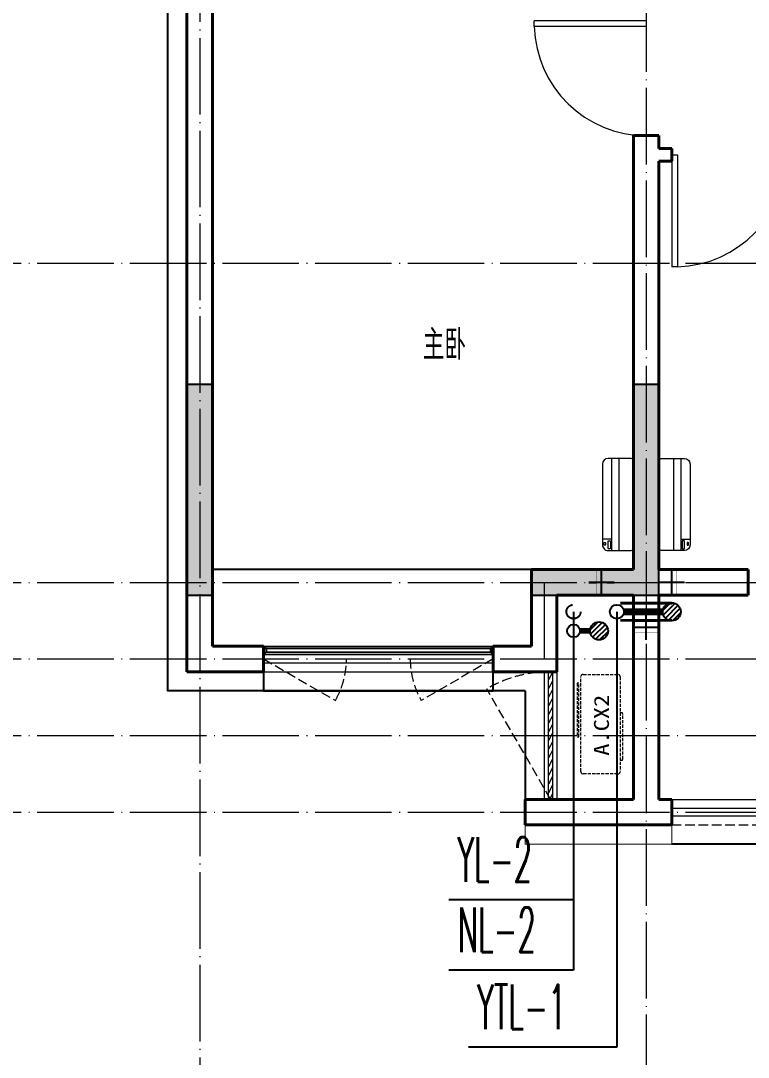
# Model space of a CAD drawing. Extents: x 27938 to 650306, y -92720 to 1524912.
# Drawn here: x 270713 to 276417, y 362403 to 370524 of the extents above; entities that cross this region are included whole.
import ezdxf

# ---------------------------------------------------------------- set-up
doc = ezdxf.new("R2010")
doc.units = 0
doc.header["$LTSCALE"] = 1000
doc.header["$MEASUREMENT"] = 0
doc.linetypes.add('DASH', pattern=[0.35, 0.25, -0.1])
doc.linetypes.add('DOTE', pattern=[2.42, 2, -0.2, 0.02, -0.2])
for name, color, linetype in [('3-栏杆1', 135, 'Continuous'), ('3.5方案汇报，与郭总、侯月琴确定户型_t8$0$2020.03.04 -1安徽标准化洋房户型(UA）_t8_t8$0$看线', 154, 'Continuous'), ('COLUMN', 9, 'Continuous'), ('DIM_凝结', 3, 'Continuous'), ('DIM_阳台', 132, 'Continuous'), ('DIM_雨水', 3, 'Continuous'), ('EQUIP_地漏', 7, 'Continuous'), ('PIPE-凝结', 150, 'N'), ('PIPE-阳台', 132, 'YT'), ('PUB_TEXT', 4, 'Continuous'), ('VALVE_不分区给水', 7, 'Continuous'), ('VPIPE-凝结', 150, 'Continuous'), ('VPIPE-阳台', 132, 'YT'), ('VPIPE-雨水', 4, 'DASH'), ('机电标识类', 1, 'Continuous'), ('看线', 251, 'Continuous')]:
    doc.layers.add(name, color=color, linetype=linetype)
for name, color, linetype, lineweight in [('DOTE', 19, 'DOTE', 9), ('PUB_HATCH', 8, 'Continuous', 9), ('WALL', 9, 'Continuous', 40), ('WINDOW', 8, 'Continuous', 15), ('平面-栏杆', 135, 'Continuous', 15), ('平面-看线', 45, 'Continuous', 15), ('平面-空调室内机', 176, 'Continuous', 9), ('平面-空调预留孔', 173, 'Continuous', 15), ('空调', 76, 'Continuous', 13)]:
    doc.layers.add(name, color=color, linetype=linetype, lineweight=lineweight)
doc.styles.add('_TWT_SERIAL', font='simplex.shx', dxfattribs={"width": 0.6, "oblique": 10, "height": 3, "bigfont": 'aadri.shx'})
doc.styles.get("Standard").update_dxf_attribs({"font": 'gbenor.shx', "bigfont": 'gbcbig.shx'})
doc.styles.add('黑体', font='simhei.ttf')
doc.linetypes.add('N', pattern='A,3,-0.2,["N",Standard,S=0.25,R=0,X=-0.1,Y=-0.115],-0.2', length=3.4)
doc.linetypes.add('YT', pattern='A,3,-0.2,["YT",Standard,S=0.25,R=0,X=-0.1,Y=-0.115],-0.35', length=3.55)

# ---------------------------------------------------------------- blocks, each defined once
blk = doc.blocks.new('ferre')
at = {"layer": '平面-空调预留孔', "color": 0, "linetype": 'DASH', "ltscale": 0.1}
for p, q in [((93392.7, 115403.5), (93392.7, 115393.5)), ((93765.6, 115393.5), (93765.6, 115403.5)), ((93402.7, 115383.5), (93755.6, 115383.5))]:
    blk.add_line(p, q, dxfattribs=at)
blk.add_lwpolyline([(93996.7, 115742.6), (93576.8, 115742.6), (93576.8, 115727.5), (93996.7, 115727.5)], close=True, dxfattribs=at)
blk.add_lwpolyline([(94045.9, 115403.5), (93305.9, 115403.5, -0.414214), (93285.9, 115423.5), (93285.9, 115693.5, -0.414214), (93305.9, 115713.5), (94045.9, 115713.5, -0.414214), (94065.9, 115693.5), (94065.9, 115423.5, -0.414214)], format="xyb", close=True, dxfattribs=at)
for centre, start, end in [((93402.7, 115393.5), 180, 270), ((93755.6, 115393.5), 270, 0)]:
    blk.add_arc(centre, 10, start, end, dxfattribs=at)
at = {"layer": '平面-空调预留孔', "color": 0, "linetype": 'DASH', "ltscale": 0.1, "style": '黑体', "width": 1.2}
blk.add_text('A.CX2', height=117.05, dxfattribs=at).set_placement((93428.3, 115492.1))
blk = doc.blocks.new('fergve')
at = {"layer": '平面-空调预留孔', "color": 8, "linetype": 'DASH', "ltscale": 0.1}
blk.add_blockref('ferre', (25670, -60415.8), dxfattribs=at)
blk = doc.blocks.new('dongkong')
at = {"color": 0}
blk.add_wipeout([(-603756, 210771), (-603756, 210570.8), (-603836, 210570.8), (-603836, 210771)], dxfattribs=at)
at = {"layer": '机电标识类', "color": 0, "linetype": 'DASH', "ltscale": 400}
for p, q in [((-603796, 210771), (-603796, 210570.8)), ((-603896, 210670.7), (-603696, 210670.7))]:
    blk.add_line(p, q, dxfattribs=at)
at = {"layer": '空调', "color": 0, "linetype": 'DASH', "const_width": 2}
blk.add_lwpolyline([(-603756, 210771), (-603756, 210570.8), (-603836, 210570.8), (-603836, 210771)], close=True, dxfattribs=at)
blk = doc.blocks.new('A$C001338C2')
at = {"color": 0}
for p, q in [((0, 249), (0, 22)), ((845, 304), (55, 304)), ((109, 215), (109, 304)), ((900, 22), (900, 249)), ((22, 0), (878, 0))]:
    blk.add_line(p, q, dxfattribs=at)
at = {"color": 0, "lineweight": 5}
for p, q in [((900, 215), (0, 215)), ((900, 143), (0, 143))]:
    blk.add_line(p, q, dxfattribs=at)
at = {"color": 0}
for points in [[(89, 226), (22, 226, -0.414214), (17, 232), (17, 243, -0.414214), (22, 249), (89, 249, -0.414214), (95, 243), (95, 232, -0.414214)], [(73, 275), (57, 275, -0.414214), (51, 281), (51, 283, -0.414214), (57, 289), (73, 289, -0.414214), (79, 283), (79, 281, -0.414214)]]:
    blk.add_lwpolyline(points, format="xyb", close=True, dxfattribs=at)
for centre, radius, start, end in [((55, 249), 55, 90, 180), ((845, 249), 55, 360, 90), ((22, 22), 22, 180, 270), ((878, 22), 22, 270, 360)]:
    blk.add_arc(centre, radius, start, end, dxfattribs=at)
blk = doc.blocks.new('FGDGDRGSDGDG')
at = {"layer": 'DOTE', "linetype": 'DOTE', "ltscale": 0.3}
for p, q in [((490182.5, 529998.5), (490182.5, 513948.5)), ((493682.5, 522348.5), (493682.5, 513948.5)), ((488182.5, 520248.5), (546982.5, 520248.5)), ((488182.5, 517748.5), (546982.5, 517748.5)), ((492882.5, 517748.5), (492882.5, 517148.5)), ((488182.5, 517148.5), (546982.5, 517148.5)), ((488182.5, 516548.5), (546982.5, 516548.5)), ((488182.5, 515948.5), (546982.5, 515948.5))]:
    blk.add_line(p, q, dxfattribs=at)
blk = doc.blocks.new('gdfgdgdgr')
at = {"layer": 'PUB_HATCH'}
for points in [[(477177.4, 521713.9), (477377.4, 521713.9), (477377.4, 523363.9), (477177.4, 523363.9)], [(479877.4, 521913.9), (479877.4, 521713.9), (480877.4, 521713.9), (480877.4, 523363.9), (480677.4, 523363.9), (480677.4, 521913.9)]]:
    blk.add_hatch(color=256, dxfattribs=at).paths.add_polyline_path(points)
at = {"layer": 'COLUMN', "color": 8}
for p, q in [((477377.4, 523363.9), (477177.4, 523363.9)), ((477177.4, 523363.9), (477177.4, 521713.9)), ((477377.4, 521713.9), (477377.4, 523363.9)), ((480877.4, 523363.9), (480677.4, 523363.9)), ((480677.4, 523363.9), (480677.4, 521913.9)), ((480877.4, 521713.9), (480877.4, 523363.9)), ((479877.4, 521913.9), (479877.4, 521713.9)), ((480677.4, 521913.9), (479877.4, 521913.9)), ((477177.4, 521713.9), (477377.4, 521713.9)), ((479877.4, 521713.9), (480877.4, 521713.9))]:
    blk.add_line(p, q, dxfattribs=at)
blk = doc.blocks.new('$VALVE$00000533')
at = {"ltscale": 0.5, "const_width": 25}
for points in [[(-225, 75), (225, 75)], [(-225, -75), (225, -75)]]:
    blk.add_lwpolyline(points, dxfattribs=at)
blk = doc.blocks.new('$WINLIB2D$00000001')
at = {"color": 0}
for points in [[(-0.5, 0.5), (-0.5, -0.5)], [(-0.5, 0.5), (0.5, 0.5)], [(0.5, -0.5), (0.5, 0.5)], [(0.5, 0.1667), (-0.5, 0.1667)], [(0.5, -0.1667), (-0.5, -0.1667)], [(-0.5, -0.5), (0.5, -0.5)]]:
    blk.add_lwpolyline(points, dxfattribs=at)
blk = doc.blocks.new('$DorLib2D$00000001')
for p, q in [((0.45, 0.975), (0.5, 0.975)), ((0.45, 0), (0.45, 0.975)), ((0.5, 0), (0.5, 0.975)), ((0.5, 0), (0.45, 0))]:
    blk.add_line(p, q)
at = {"lineweight": 13}
blk.add_arc((0.475, 0), 0.975, 91.46928, 180, dxfattribs=at)
blk = doc.blocks.new('$WINLIB2D$00000039')
at = {"color": 0}
for points in [[(-0.5, 0.5), (-0.5, -0.5)], [(0.5, 0.5), (-0.5, 0.5)], [(0.5, -0.5), (0.5, 0.5)], [(-0.5, 0.1667), (0.5, 0.1667)], [(-0.3839, -0.1667), (-0.448, 0.1667)], [(-0.3159, -0.1667), (-0.38, 0.1667)], [(-0.2479, -0.1667), (-0.312, 0.1667)], [(-0.1799, -0.1667), (-0.244, 0.1667)], [(-0.1119, -0.1667), (-0.176, 0.1667)], [(-0.0439, -0.1667), (-0.108, 0.1667)], [(0.0241, -0.1667), (-0.04, 0.1667)], [(0.0921, -0.1667), (0.028, 0.1667)], [(0.16, -0.1667), (0.0959, 0.1667)], [(0.228, -0.1667), (0.1639, 0.1667)], [(0.296, -0.1667), (0.2319, 0.1667)], [(0.364, -0.1667), (0.2999, 0.1667)], [(0.432, -0.1667), (0.3679, 0.1667)], [(0.5, -0.1667), (0.4359, 0.1667)], [(-0.4519, -0.1667), (-0.5, 0.0836)], [(-0.5, -0.1667), (0.5, -0.1667)], [(0.5, -0.5), (-0.5, -0.5)]]:
    blk.add_lwpolyline(points, dxfattribs=at)
blk = doc.blocks.new('$TwtSys$00000141')
for p, q in [((-141, 12), (-15, 138)), ((-141, 12), (-15, 138)), ((-131, -53), (53, 131)), ((-131, -53), (53, 131)), ((-100, -100), (100, 100)), ((-100, -100), (100, 100)), ((-49, -131), (131, 49)), ((-49, -131), (131, 49)), ((17, -138), (138, -17)), ((17, -138), (138, -17))]:
    blk.add_line(p, q)
blk.add_circle((0, 0), 141)
blk.add_circle((0, 0), 141)

msp = doc.modelspace()

# ---------------------------------------------------------------- linework, layer by layer
at = {"color": 8, "const_width": 8}
msp.add_lwpolyline([(274666.6, 364223.7), (274666.6, 364073.7), (275816.6, 364073.7), (275816.6, 364223.7)], dxfattribs=at)
at = {"layer": '3-栏杆1', "color": 8}
for p, q in [((272636.8, 365605.9), (272616.6, 365623.7)), ((272616.6, 365623.7), (272636.8, 365605.9)), ((274396.3, 365605.9), (272636.8, 365605.9)), ((272636.8, 365605.9), (272636.8, 365576.7)), ((274396.3, 365605.9), (274416.6, 365623.7)), ((274416.6, 365623.7), (274396.3, 365605.9)), ((274396.3, 365605.9), (274396.3, 365576.7)), ((272616.6, 365556.8), (272636.8, 365576.7)), ((272636.8, 365576.6), (274396.3, 365576.6)), ((274396.3, 365576.7), (274416.6, 365556.8)), ((274416.6, 365556.8), (274396.3, 365576.7))]:
    msp.add_line(p, q, dxfattribs=at)
at = {"layer": '3.5方案汇报，与郭总、侯月琴确定户型_t8$0$2020.03.04 -1安徽标准化洋房户型(UA）_t8_t8$0$看线', "color": 8, "ltscale": 10}
msp.add_line((274716.6, 366223.7), (272216.6, 366223.7), dxfattribs=at)
at = {"layer": 'DIM_凝结'}
for p, q in [((275046.6, 365743.7), (275046.6, 363086.6)), ((275046.6, 363086.6), (274069.7, 363086.6))]:
    msp.add_line(p, q, dxfattribs=at)
at = {"layer": 'DIM_阳台'}
for p, q in [((275386.6, 365893.7), (275386.6, 362482.3)), ((275386.6, 362482.3), (274222.5, 362482.3))]:
    msp.add_line(p, q, dxfattribs=at)
at = {"layer": 'DIM_雨水'}
for p, q in [((275046.6, 365893.7), (275046.6, 363636.6)), ((275046.6, 363636.6), (274068.3, 363636.6))]:
    msp.add_line(p, q, dxfattribs=at)
at = {"layer": 'PIPE-凝结', "const_width": 45}
msp.add_lwpolyline([(275096.6, 365743.7), (275176.1, 365743.7)], dxfattribs=at)
at = {"layer": 'VPIPE-凝结'}
msp.add_circle((275046.6, 365743.7), 50, dxfattribs=at)
at = {"layer": 'VPIPE-阳台'}
msp.add_circle((275386.6, 365893.7), 55, dxfattribs=at)
at = {"layer": 'VPIPE-雨水'}
msp.add_circle((275046.6, 365893.7), 55, dxfattribs=at)
at = {"layer": 'WALL', "color": 8}
for p, q in [((272016.6, 370723.7), (272016.6, 365423.7)), ((272216.6, 370623.7), (272216.6, 365623.7)), ((275716.6, 369623.7), (275516.6, 369623.7)), ((275516.6, 369623.7), (275516.6, 369423.7)), ((275716.6, 369523.7), (275716.6, 369623.7)), ((275816.6, 369523.7), (275716.6, 369523.7)), ((275816.6, 369423.7), (275816.6, 369523.7)), ((275516.6, 369423.7), (275516.6, 366223.7)), ((275716.6, 369423.7), (275816.6, 369423.7)), ((274716.6, 366223.7), (274716.6, 365623.7)), ((276416.6, 366023.7), (276416.6, 366223.7)), ((274916.6, 366023.7), (274916.6, 365523.7)), ((272616.6, 365623.7), (272216.6, 365623.7)), ((272616.6, 365423.7), (272616.6, 365623.7)), ((274716.6, 365623.7), (274416.6, 365623.7)), ((274416.6, 365623.7), (274416.6, 365423.7)), ((274916.6, 365423.7), (274916.6, 365523.7)), ((272016.6, 365423.7), (272616.6, 365423.7)), ((274416.6, 365423.7), (274816.6, 365423.7)), ((274816.6, 365423.7), (274916.6, 365423.7)), ((274816.6, 364423.7), (274666.6, 364423.7)), ((274666.6, 364223.7), (274666.6, 364423.7)), ((274816.6, 364423.7), (274916.6, 364423.7)), ((275516.6, 364423.7), (274916.6, 364423.7)), ((275816.6, 364423.7), (275716.6, 364423.7)), ((275816.6, 364223.7), (275816.6, 364423.7)), ((274816.6, 364223.7), (274666.6, 364223.7)), ((275616.6, 364223.7), (274816.6, 364223.7)), ((275816.6, 364223.7), (275616.6, 364223.7))]:
    msp.add_line(p, q, dxfattribs=at)
at = {"layer": 'WINDOW', "color": 8, "linetype": 'DASH', "ltscale": 0.3}
for points in [[(272616.6, 365523.7), (273179.7, 365199.1, 0.131485), (273266.6, 365523.7)], [(274416.6, 365523.7), (273853.4, 365199.1, -0.131485), (273766.6, 365523.7)], [(274866.6, 364423.7), (274366.6, 365289.8, -0.131652), (274866.6, 365423.7)]]:
    msp.add_lwpolyline(points, format="xyb", dxfattribs=at)
at = {"layer": '平面-栏杆', "color": 8}
for p, q in [((275816.6, 364353.7), (281716.6, 364353.7)), ((275816.6, 364293.7), (281716.6, 364293.7))]:
    msp.add_line(p, q, dxfattribs=at)
at = {"layer": '平面-看线', "color": 8}
msp.add_line((275816.6, 364423.7), (281716.6, 364423.7), dxfattribs=at)
at = {"layer": '平面-看线', "color": 8, "linetype": 'DASH', "ltscale": 0.3}
msp.add_line((275816.6, 364223.7), (281716.6, 364223.7), dxfattribs=at)
at = {"layer": '看线', "color": 8, "ltscale": 0.5}
for points in [[(272616.6, 365423.7), (272616.6, 365273.7), (274416.6, 365273.7), (274416.6, 365423.7)], [(274666.6, 365273.7), (274666.6, 364423.7)], [(281716.6, 364073.7), (275816.6, 364073.7)]]:
    msp.add_lwpolyline(points, dxfattribs=at)

# ---------------------------------------------------------------- block references
at = {"layer": 'EQUIP_地漏', "xscale": 0.5, "yscale": 0.5, "zscale": 0.5, "rotation": 180}
msp.add_blockref('$TwtSys$00000141', (275246.6, 365743.7), dxfattribs=at)
at = {"layer": 'WINDOW'}
for name, p, xscale, yscale, zscale, rotation in [('$DorLib2D$00000001', (275616.6, 370073.7), -900, -900, -900, 270), ('$DorLib2D$00000001', (276266.6, 369473.7), -900, -900, -900, 1.247525101050602e-08), ('$WINLIB2D$00000001', (273516.6, 365523.7), -1800, 200, -1800, 180), ('$WINLIB2D$00000039', (274866.6, 364923.7), -1000, -100, -1000, 270)]:
    msp.add_blockref(name, p, dxfattribs=dict(at, xscale=xscale, yscale=yscale, zscale=zscale, rotation=rotation))
at = {"layer": '平面-空调室内机', "color": 8, "ltscale": 0.3, "xscale": -1, "rotation": 180}
msp.add_blockref('dongkong', (879062.5, 576794.5), dxfattribs=at)
at = {"layer": '平面-空调室内机', "color": 8, "ltscale": 0.3}
for p, rotation in [((-327979.5, 576794.5), 180), ((486287.3, 969569.8), 89.99999999999999)]:
    msp.add_blockref('dongkong', p, dxfattribs=dict(at, rotation=rotation))
at = {"layer": '平面-空调预留孔', "color": 8, "yscale": 0.800000000046565, "zscale": 0.800000000046565}
for p, xscale, rotation in [((275516.5, 366373.7), 0.800000000046565, 90.00000023343017), ((275716.7, 366373.7), -0.800000000046565, 269.9999997665698)]:
    msp.add_blockref('A$C001338C2', p, dxfattribs=dict(at, xscale=xscale, rotation=rotation))
at = {"layer": '平面-空调预留孔', "color": 8, "rotation": 90}
msp.add_blockref('fergve', (330400.7, 245666.9), dxfattribs=at)

# ---------------------------------------------------------------- texts
at = {"layer": 'DIM_凝结', "color": 7, "style": '_TWT_SERIAL', "width": 0.48}
msp.add_text('NL-2', height=350, dxfattribs=at).set_placement((274139.7, 363226.6))
at = {"layer": 'DIM_阳台', "color": 7, "style": '_TWT_SERIAL', "width": 0.48}
msp.add_text('YTL-1', height=350, dxfattribs=at).set_placement((274292.5, 362622.3))
at = {"layer": 'DIM_雨水', "color": 7, "style": '_TWT_SERIAL', "width": 0.48}
msp.add_text('YL-2', height=350, dxfattribs=at).set_placement((274138.3, 363776.6))
at = {"layer": 'PUB_TEXT', "color": 8}
msp.add_text('主卧', height=236.31, dxfattribs=at).set_placement((273863.8, 367866.2))

# ---------------------------------------------------------------- next in the draw order: linework, layer by layer
at = {"layer": 'PIPE-阳台', "const_width": 55}
msp.add_lwpolyline([(275441.6, 365893.7), (275746.1, 365893.7)], dxfattribs=at)
at = {"layer": 'WALL', "color": 8}
msp.add_line((275516.6, 366023.7), (275516.6, 364423.7), dxfattribs=at)

# ---------------------------------------------------------------- next in the draw order: block references
at = {"layer": 'EQUIP_地漏', "xscale": 0.5, "yscale": 0.5, "zscale": 0.5, "rotation": 180}
msp.add_blockref('$TwtSys$00000141', (275816.6, 365893.7), dxfattribs=at)
at = {"layer": 'VALVE_不分区给水', "xscale": -0.8999999999999999, "yscale": -0.8999999999999999, "zscale": 0.8999999999999999}
msp.add_blockref('$VALVE$00000533', (275616.6, 365893.7), dxfattribs=at)
at = {"layer": '平面-空调室内机', "color": 8, "ltscale": 0.3, "rotation": 180}
for p in [(-328529.6, 576794.5), (-327979.5, 576794.5)]:
    msp.add_blockref('dongkong', p, dxfattribs=at)

# ---------------------------------------------------------------- next in the draw order: linework, layer by layer
at = {"layer": 'WALL', "color": 8}
for p, q in [((275716.6, 369423.7), (275716.6, 366223.7)), ((275516.6, 366223.7), (274716.6, 366223.7)), ((276416.6, 366223.7), (275716.6, 366223.7)), ((275516.6, 366023.7), (274916.6, 366023.7)), ((275716.6, 366023.7), (275716.6, 364423.7)), ((275716.6, 366023.7), (276416.6, 366023.7))]:
    msp.add_line(p, q, dxfattribs=at)
at = {"layer": '看线', "color": 8}
msp.add_lwpolyline([(274666.6, 365273.7), (271866.6, 365273.7), (271866.6, 373773.7), (273666.6, 373773.7), (273666.6, 374773.7), (276366.5, 374774.9), (276366.5, 374623.7)], dxfattribs=at)

# ---------------------------------------------------------------- next in the draw order: block references
msp.add_blockref('FGDGDRGSDGDG', (-218065.9, -151624.7))
at = {"color": 8}
msp.add_blockref('gdfgdgdgr', (-205160.8, -155690.1), dxfattribs=at)

doc.saveas('drawing.dxf')
